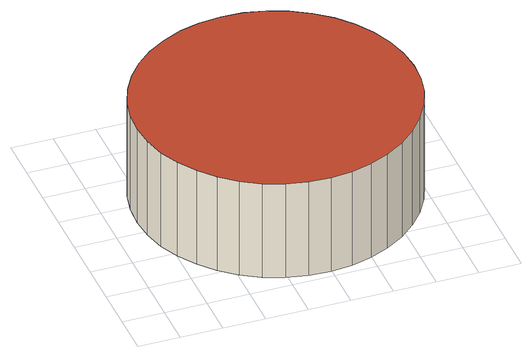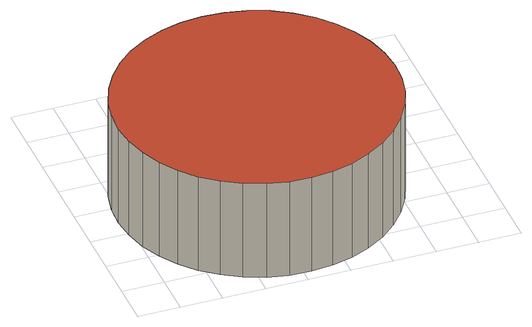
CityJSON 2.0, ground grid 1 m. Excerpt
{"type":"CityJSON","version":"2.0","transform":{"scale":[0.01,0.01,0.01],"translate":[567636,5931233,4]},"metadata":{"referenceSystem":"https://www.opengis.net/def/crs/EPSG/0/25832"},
"CityObjects":{
"building1":{"type":"Building","attributes":{"Grundfläche 2D":"33.547503","Grundhöhe NN":"4.242"},"geometry":[{"type":"Solid","lod":"3","boundaries":[[[[0,1,2,3,4,5,6,7,8,9,10,11,12,13,14,15,16,17,18,19,20,21,22,23,24,25,26,27,28,29,30,31,32,33,34,35,36,37,38,39]],[[40,41,3,2]],[[42,40,2,1]],[[43,44,39,38]],[[44,45,0,39]],[[45,42,1,0]],[[41,46,4,3]],[[46,47,5,4]],[[47,48,6,5]],[[48,49,7,6]],[[49,50,8,7]],[[50,51,9,8]],[[51,52,10,9]],[[52,53,11,10]],[[53,54,12,11]],[[54,55,13,12]],[[55,56,14,13]],[[56,57,15,14]],[[57,58,16,15]],[[58,59,17,16]],[[59,60,18,17]],[[60,61,19,18]],[[61,62,20,19]],[[62,63,21,20]],[[63,64,22,21]],[[64,65,23,22]],[[65,66,24,23]],[[66,67,25,24]],[[67,68,26,25]],[[68,69,27,26]],[[69,70,28,27]],[[70,71,29,28]],[[71,72,30,29]],[[72,73,31,30]],[[73,74,32,31]],[[74,75,33,32]],[[75,76,34,33]],[[76,77,35,34]],[[77,78,36,35]],[[78,79,37,36]],[[79,43,38,37]],[[79,78,77,76,75,74,73,72,71,70,69,68,67,66,65,64,63,62,61,60,59,58,57,56,55,54,53,52,51,50,49,48,47,46,41,40,42,45,44,43]]]],"semantics":{"surfaces":[{"type":"RoofSurface"},{"type":"WallSurface"},{"type":"GroundSurface"}],"values":[[0,1,1,1,1,1,1,1,1,1,1,1,1,1,1,1,1,1,1,1,1,1,1,1,1,1,1,1,1,1,1,1,1,1,1,1,1,1,1,1,1,2]]}}]}
},
"vertices":[
[433,670,277],[381,672,277],[330,667,277],[281,654,277],[234,633,277],[190,605,277],[152,571,277],[120,531,277],[94,487,277],[75,439,277],[65,389,277],[62,338,277],[67,287,277],[80,237,277],[101,190,277],[129,147,277],[163,108,277],[203,76,277],[247,50,277],[295,32,277],[345,21,277],[397,18,277],[448,23,277],[497,36,277],[544,57,277],[588,85,277],[626,119,277],[658,159,277],[684,203,277],[703,251,277],[714,301,277],[716,353,277],[711,404,277],[698,454,277],[677,501,277],[649,544,277],[615,582,277],[575,614,277],[531,640,277],[483,659,277],[330,667,24],[281,654,24],[381,672,24],[531,640,24],[483,659,24],[433,670,24],[234,633,24],[190,605,24],[152,571,24],[120,531,24],[94,487,24],[75,439,24],[65,389,24],[62,338,24],[67,287,24],[80,237,24],[101,190,24],[129,147,24],[163,108,24],[203,76,24],[247,50,24],[295,32,24],[345,21,24],[397,18,24],[448,23,24],[497,36,24],[544,57,24],[588,85,24],[626,119,24],[658,159,24],[684,203,24],[703,251,24],[714,301,24],[716,353,24],[711,404,24],[698,454,24],[677,501,24],[649,544,24],[615,582,24],[575,614,24]
]}
